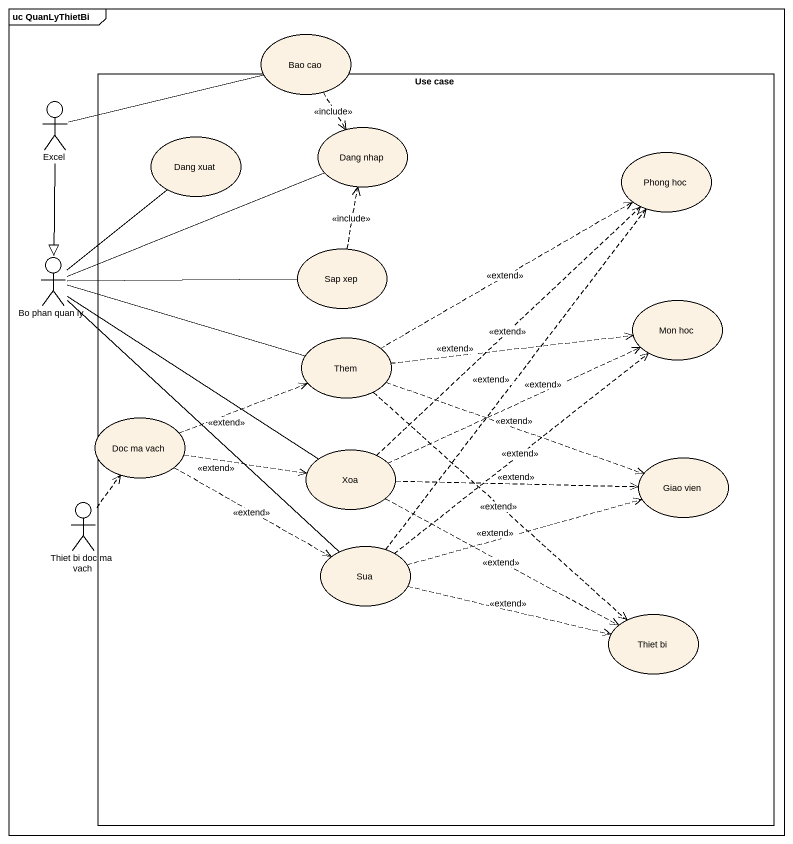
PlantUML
@startuml
mainframe uc QuanLyThietBi
usecase "Bao cao" as Bao_cao
actor Excel
rectangle "Use case" as Use_case {
  usecase "Dang xuat" as Dang_xuat
  usecase "Dang nhap" as Dang_nhap
  usecase "Phong hoc" as Phong_hoc
  usecase "Sap xep" as Sap_xep
  usecase "Mon hoc" as Mon_hoc
  usecase Them
  usecase "Doc ma vach" as Doc_ma_vach
  usecase Xoa
  usecase "Giao vien" as Giao_vien
  usecase Sua
  usecase "Thiet bi" as Thiet_bi
}
actor "Bo phan quan ly" as Bo_phan_quan_ly
actor "Thiet bi doc ma vach" as Thiet_bi_doc_ma_vach
Bao_cao ..> Dang_nhap : <<include>>
Excel -right- Bao_cao
Excel --|> Bo_phan_quan_ly
Bo_phan_quan_ly -up- Dang_xuat
Bo_phan_quan_ly -right- Dang_nhap
Bo_phan_quan_ly -right- Sap_xep
Bo_phan_quan_ly -right- Them
Bo_phan_quan_ly -- Xoa
Bo_phan_quan_ly -- Sua
Sap_xep .up.> Dang_nhap : <<include>>
Them .right.> Phong_hoc : <<extend>>
Them .right.> Mon_hoc : <<extend>>
Them .right.> Giao_vien : <<extend>>
Them ..> Thiet_bi : <<extend>>
Doc_ma_vach .right.> Them : <<extend>>
Doc_ma_vach .right.> Xoa : <<extend>>
Doc_ma_vach .right.> Sua : <<extend>>
Xoa .up.> Phong_hoc : <<extend>>
Xoa .right.> Mon_hoc : <<extend>>
Xoa .right.> Giao_vien : <<extend>>
Xoa .right.> Thiet_bi : <<extend>>
Thiet_bi_doc_ma_vach .up.> Doc_ma_vach
Sua .up.> Phong_hoc : <<extend>>
Sua .up.> Mon_hoc : <<extend>>
Sua .right.> Giao_vien : <<extend>>
Sua .right.> Thiet_bi : <<extend>>
@enduml
